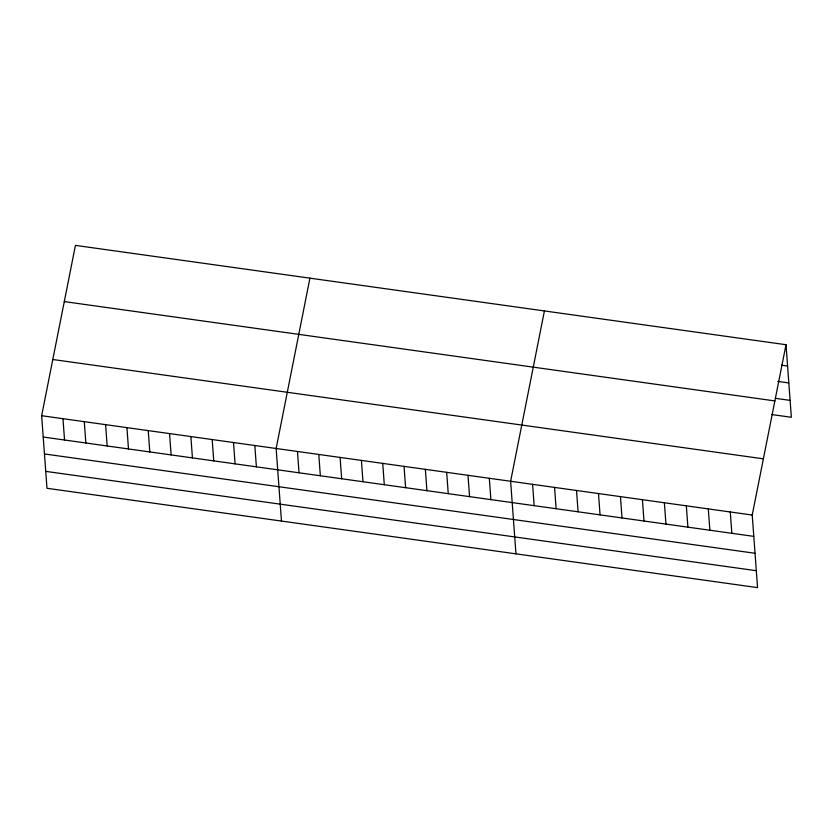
<?xml version="1.0" encoding="UTF-8"?>
<svg xmlns="http://www.w3.org/2000/svg" width="833" height="833" viewBox="0 0 833 833"><rect width="100%" height="100%" fill="white"/><g stroke="black" fill="none" stroke-linecap="round" stroke-linejoin="round"><path stroke-width="1.25" d="M786.019 344.716L752.23 515.044L757.561 587.619L46.981 488.284L41.65 415.709L75.439 245.381L786.019 344.716L791.35 417.291L771.827 414.563M309.928 278.16L276.139 448.487L281.471 521.073M544.418 310.938L510.629 481.266L515.96 553.851M781.489 365.187L787.591 366.041M777.845 381.42L788.83 382.951M775.461 398.33L790.111 400.381M64.287 301.588L774.867 400.923M52.802 359.502L763.382 458.827M41.65 415.709L752.23 515.044M43.212 437.033L753.792 536.369M44.461 453.954L755.042 553.279M45.742 471.374L756.322 570.709M730.27 511.972L731.832 533.297M708.3 508.901L709.872 530.225M686.34 505.829L687.902 527.154M664.38 502.757L665.942 524.082M642.41 499.685L643.982 521.021M620.45 496.614L622.012 517.949M598.49 493.542L600.052 514.877M576.519 490.481L578.092 511.806M554.559 487.409L556.121 508.734M532.599 484.337L534.161 505.662M489.315 478.288L490.887 499.613M468 475.31L469.562 496.635M446.675 472.321L448.248 493.657M425.361 469.343L426.933 490.679M404.047 466.365L405.609 487.69M382.732 463.387L384.294 484.712M361.407 460.41L362.98 481.734M340.093 457.421L341.655 478.756M318.779 454.443L320.341 475.778M297.454 451.465L299.026 472.79M254.825 445.509L256.387 466.834M233.511 442.521L235.073 463.856M212.186 439.543L213.758 460.878M190.872 436.565L192.433 457.9M169.557 433.587L171.119 454.912M148.232 430.609L149.805 451.934M126.918 427.631L128.49 448.956M105.604 424.643L107.165 445.978M84.289 421.665L85.851 443M62.964 418.687L64.537 440.011"/></g></svg>
